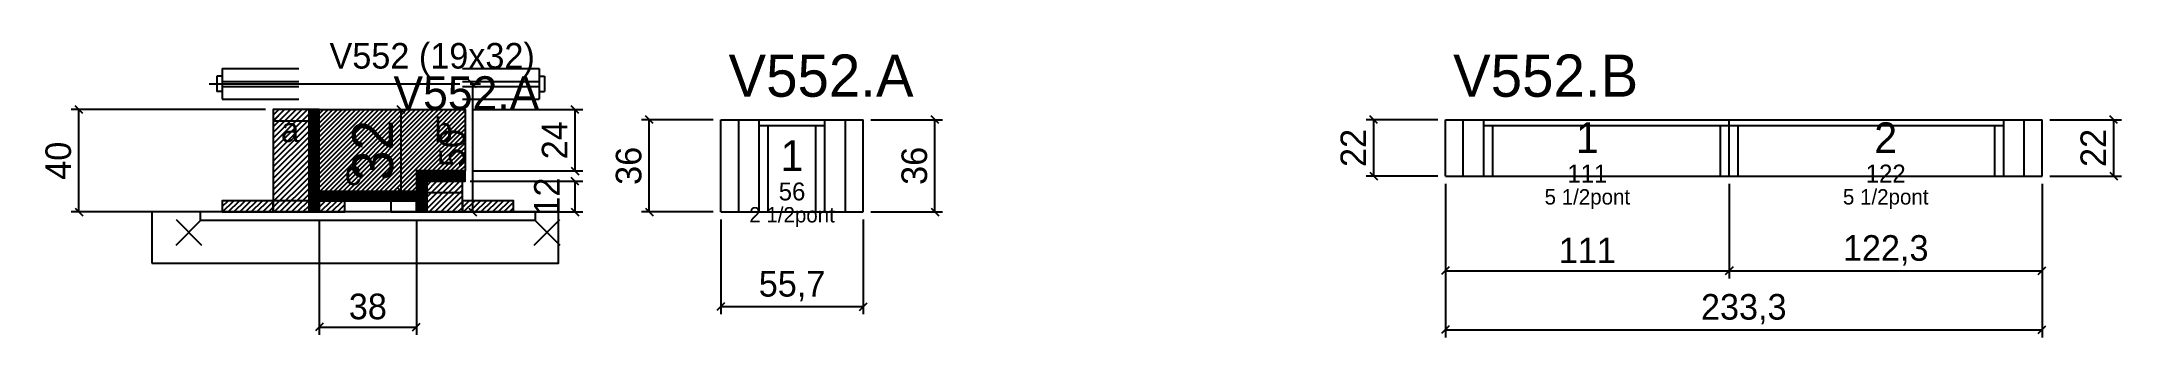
# Model space of a CAD drawing. Extents: x -69 to 745, y -85 to 31.
import ezdxf
from ezdxf.enums import TextEntityAlignment as Align

# ---------------------------------------------------------------- set-up
doc = ezdxf.new("R2010")
doc.units = 0
for name, color, linetype in [('5', 5, 'Continuous'), ('barrote', 126, 'Continuous'), ('CONCRETO', 251, 'Continuous'), ('COTA', 241, 'Continuous'), ('Cota Seção (2x)', 241, 'Continuous'), ('detalhes', 7, 'Continuous'), ('Hachura', 251, 'Continuous'), ('Madeira', 126, 'Continuous'), ('NOMENCLATURA', 7, 'Continuous'), ('Painéis', 200, 'Continuous'), ('presilha', 224, 'Continuous'), ('SARR_2.2x7', 40, 'Continuous'), ('SARR_3.5x7', 81, 'Continuous'), ('SCO-___-LAJ', 224, 'Continuous'), ('TENSOR', 224, 'Continuous'), ('texto', 7, 'Continuous'), ('Texto Seção', 7, 'Continuous')]:
    doc.layers.add(name, color=color, linetype=linetype)
doc.dimstyles.new('PAINEL', dxfattribs={"dimtxt": 10, "dimasz": 3, "dimexe": 3, "dimexo": 3, "dimgap": 3, "dimtad": 1, "dimblk": 'OBLIQUE', "dimblk1": 'OBLIQUE', "dimcen": 2.5, "dimclrd": 4, "dimclre": 4, "dimclrt": 240, "dimazin": 3, "dimtfac": 1, "dimtmove": 0, "dimatfit": 3})
doc.dimstyles.new('SECAO2X', dxfattribs={"dimtxt": 16, "dimasz": 3, "dimexe": 3, "dimexo": 3, "dimgap": 3, "dimtad": 1, "dimblk": 'OBLIQUE', "dimblk1": 'OBLIQUE', "dimcen": 2.5, "dimclrd": 4, "dimclre": 4, "dimclrt": 240, "dimazin": 3, "dimtfac": 1, "dimtmove": 0, "dimatfit": 3})

# ---------------------------------------------------------------- blocks, each defined once
blk = doc.blocks.new('_OBLIQUE')
at = {"color": 0, "linetype": 'BYBLOCK'}
blk.add_line((-0.5, -0.5), (0.5, 0.5), dxfattribs=at)

msp = doc.modelspace()

# ---------------------------------------------------------------- hatches: boundary and pattern name
at = {"layer": 'COTA'}
h = msp.add_hatch(dxfattribs=at)
h.set_pattern_fill('ANSI31', scale=0.4)
h.paths.add_polyline_path([(40, -28), (40, 4), (97, 4), (97, -20), (78, -20), (78, -28)])
at = {"layer": 'Hachura'}
h = msp.add_hatch(dxfattribs=at)
h.set_pattern_fill('ANSI31', scale=0.5)
h.paths.add_polyline_path([(22, -36), (36, -36), (36, 4), (22, 4)])
h = msp.add_hatch(dxfattribs=at)
h.set_pattern_fill('ANSI31', scale=0.5)
h.paths.add_polyline_path([(22, -0.4), (36, -0.4), (36, 4), (22, 4)])
h = msp.add_hatch(dxfattribs=at)
h.set_pattern_fill('SOLID')
h.paths.add_polyline_path([(36, -36), (40, -36), (40, 4), (36, 4)])
h = msp.add_hatch(dxfattribs=at)
h.set_pattern_fill('SOLID')
h.paths.add_polyline_path([(78, -24), (97, -24), (97, -20), (78, -20)])
h = msp.add_hatch(dxfattribs=at)
h.set_pattern_fill('SOLID')
h.paths.add_polyline_path([(78, -36), (82, -36), (82, -24), (78, -24)])
h = msp.add_hatch(dxfattribs=at)
h.set_pattern_fill('ANSI31', scale=0.5)
h.paths.add_polyline_path([(82, -36), (96, -36), (96, -24), (82, -24)])
h = msp.add_hatch(dxfattribs=at)
h.set_pattern_fill('ANSI31', scale=0.5)
h.paths.add_polyline_path([(82, -28.4), (96, -28.4), (96, -24), (82, -24)])
h = msp.add_hatch(dxfattribs=at)
h.set_pattern_fill('ANSI31', scale=0.5)
h.paths.add_polyline_path([(2, -36), (22, -36), (22, -31.6), (2, -31.6)])
h = msp.add_hatch(dxfattribs=at)
h.set_pattern_fill('SOLID')
h.paths.add_polyline_path([(40, -31.6), (78, -31.6), (78, -28), (40, -28)])
h = msp.add_hatch(dxfattribs=at)
h.set_pattern_fill('ANSI31', scale=0.5)
h.paths.add_polyline_path([(40, -36), (50, -36), (50, -31.6), (40, -31.6)])
h = msp.add_hatch(dxfattribs=at)
h.set_pattern_fill('ANSI31', scale=0.5)
h.paths.add_polyline_path([(96, -36), (116, -36), (116, -31.6), (96, -31.6)])

# ---------------------------------------------------------------- linework, layer by layer
for p, q in [((0, 17), (0, 11)), ((2, 17), (0, 17)), ((2, 20), (32, 20)), ((2, 20), (2, 8)), ((96, 20), (126, 20)), ((126, 20), (126, 8)), ((126, 17), (128, 17)), ((128, 17), (128, 11)), ((2, 11), (0, 11)), ((2, 15), (32, 15)), ((2, 13), (32, 13)), ((96, 15), (126, 15)), ((96, 13), (126, 13)), ((126, 11), (128, 11)), ((2, 8), (32, 8)), ((96, 8), (126, 8))]:
    msp.add_line(p, q)
at = {"layer": 'barrote'}
msp.add_lwpolyline([(-25.5, -56), (133.5, -56), (133.5, -36), (-25.5, -36)], close=True, dxfattribs=at)
at = {"layer": 'CONCRETO'}
msp.add_lwpolyline([(40, -28), (40, 4), (97, 4), (97, -20), (78, -20), (78, -28)], close=True, dxfattribs=at)
at = {"layer": 'Madeira'}
for points in [[(22, -36), (36, -36), (36, 4), (22, 4)], [(22, -0.4), (36, -0.4), (36, 4), (22, 4)], [(82, -36), (96, -36), (96, -24), (82, -24)], [(82, -28.4), (96, -28.4), (96, -24), (82, -24)], [(2, -36), (22, -36), (22, -31.6), (2, -31.6)], [(22, -36), (36, -36), (36, -31.6), (22, -31.6)], [(40, -36), (50, -36), (50, -31.6), (40, -31.6)], [(68, -36), (78, -36), (78, -31.6), (68, -31.6)], [(96, -36), (116, -36), (116, -31.6), (96, -31.6)]]:
    msp.add_lwpolyline(points, close=True, dxfattribs=at)
at = {"layer": 'Painéis'}
for p, q in [((197, 0), (252.7, 0)), ((197, -36), (197, 0)), ((252.7, -36), (252.7, 0)), ((480.3, 0), (591.3, 0)), ((480.3, -22), (480.3, 0)), ((591.3, -22), (591.3, 0)), ((591.3, -22), (591.3, 0)), ((591.3, 0), (713.6, 0)), ((591.3, -22), (591.3, 0)), ((713.6, -22), (713.6, 0)), ((480.3, -22), (591.3, -22)), ((591.3, -22), (713.6, -22)), ((197, -36), (252.7, -36))]:
    msp.add_line(p, q, dxfattribs=at)
for points in [[(36, -36), (40, -36), (40, 4), (36, 4)], [(78, -24), (97, -24), (97, -20), (78, -20)], [(78, -36), (82, -36), (82, -24), (78, -24)], [(40, -31.6), (78, -31.6), (78, -28), (40, -28)]]:
    msp.add_lwpolyline(points, close=True, dxfattribs=at)
at = {"layer": 'presilha'}
for p, q in [((-16, -49), (-6, -39)), ((-16, -39), (-6, -49)), ((124, -49), (134, -39)), ((124, -39), (134, -49))]:
    msp.add_line(p, q, dxfattribs=at)
at = {"layer": 'SARR_2.2x7'}
for p, q in [((204, -36), (204, 0)), ((245.7, -36), (245.7, 0)), ((487.3, -22), (487.3, 0)), ((706.6, -22), (706.6, 0)), ((212, -2.2), (237.7, -2.2)), ((495.3, -2.2), (591.3, -2.2)), ((591.3, -2.2), (698.6, -2.2))]:
    msp.add_line(p, q, dxfattribs=at)
at = {"layer": 'SARR_3.5x7'}
for p, q in [((212, -36), (212, 0)), ((237.7, -36), (237.7, 0)), ((495.3, -22), (495.3, 0)), ((591.3, -22), (591.3, 0)), ((591.3, -22), (591.3, 0)), ((698.6, -22), (698.6, 0)), ((215.5, -36), (215.5, -2.2)), ((234.2, -36), (234.2, -2.2)), ((498.8, -22), (498.8, -2.2)), ((587.8, -22), (587.8, -2.2)), ((594.8, -22), (594.8, -2.2)), ((695.1, -22), (695.1, -2.2)), ((495.3, -22), (498.8, -22)), ((587.8, -22), (591.3, -22)), ((591.3, -22), (594.8, -22)), ((695.1, -22), (698.6, -22)), ((212, -36), (215.5, -36)), ((234.2, -36), (237.7, -36))]:
    msp.add_line(p, q, dxfattribs=at)
at = {"layer": 'SCO-___-LAJ'}
msp.add_lwpolyline([(-6.5, -39.2), (124.5, -39.2), (124.5, -36), (-6.5, -36)], close=True, dxfattribs=at)
at = {"layer": 'TENSOR'}
msp.add_line((-3, 14), (95, 14), dxfattribs=at)

# ---------------------------------------------------------------- texts
at = {"layer": '5'}
for s, height, p in [('1', 12, (224.85, -14)), ('1', 12, (535.8, -7)), ('2', 12, (652.45, -7)), ('111', 7, (535.8, -21)), ('122', 7, (652.45, -21)), ('56', 7, (224.85, -28))]:
    msp.add_text(s, height=height, dxfattribs=at).set_placement(p, align=Align.MIDDLE_CENTER)
at = {"layer": 'detalhes'}
for s, p in [('b', (85, -8.7)), ('a', (25, -8.7)), ('c', (50, -25.5))]:
    msp.add_text(s, height=9.6, dxfattribs=at).set_placement(p)
at = {"layer": 'NOMENCLATURA'}
for s, p in [('V552.A', (200, 9)), ('V552.B', (483.3, 9))]:
    msp.add_text(s, height=16.5, dxfattribs=at).set_placement(p)
at = {"layer": 'texto', "char_height": 6, "attachment_point": 5}
for s, insert in [('5 1/2pont', (535.8, -31)), ('5 1/2pont', (652.45, -31)), ('2 1/2pont', (224.85, -38))]:
    msp.add_mtext(s, dxfattribs=dict(at, insert=insert))
at = {"layer": 'Texto Seção'}
for s, height, p in [('V552 (19x32)', 10, (44, 20)), ('V552.A', 13, (69, 4))]:
    msp.add_text(s, height=height, dxfattribs=at).set_placement(p)

# ---------------------------------------------------------------- dimensions: what is measured, and where the dimension line sits
at = {"layer": 'COTA'}
for base, p1, p2 in [((100, -36), (96, -36), (96, 14)), ((-54, -36), (2, -36), (22, 4)), ((140, -20), (97, -20), (97, 4)), ((169, -36), (197, -36), (197, 0)), ((280.7, -36), (252.7, -36), (252.7, 0)), ((452.3, -22), (480.3, -22), (480.3, 0)), ((741.6, -22), (713.6, -22), (713.6, 0)), ((140, -36), (96, -36), (96, -24))]:
    msp.add_linear_dim(base=base, p1=p1, p2=p2, angle=90, dimstyle='PAINEL', dxfattribs=at).render()
for base, p1, p2 in [((480.3, -59), (480.3, -22), (591.3, -22)), ((480.3, -82), (480.3, -22), (713.6, -22)), ((591.3, -59), (591.3, -22), (713.6, -22)), ((40, -81), (40, -36), (78, -36)), ((197, -73), (197, -36), (252.7, -36))]:
    msp.add_linear_dim(base=base, p1=p1, p2=p2, dimstyle='PAINEL', dxfattribs=at).render()
at = {"layer": 'Cota Seção (2x)'}
msp.add_linear_dim(base=(72, -28), p1=(40, -28), p2=(40, 4), angle=90, dimstyle='SECAO2X', dxfattribs=at).render()

doc.saveas('drawing.dxf')
